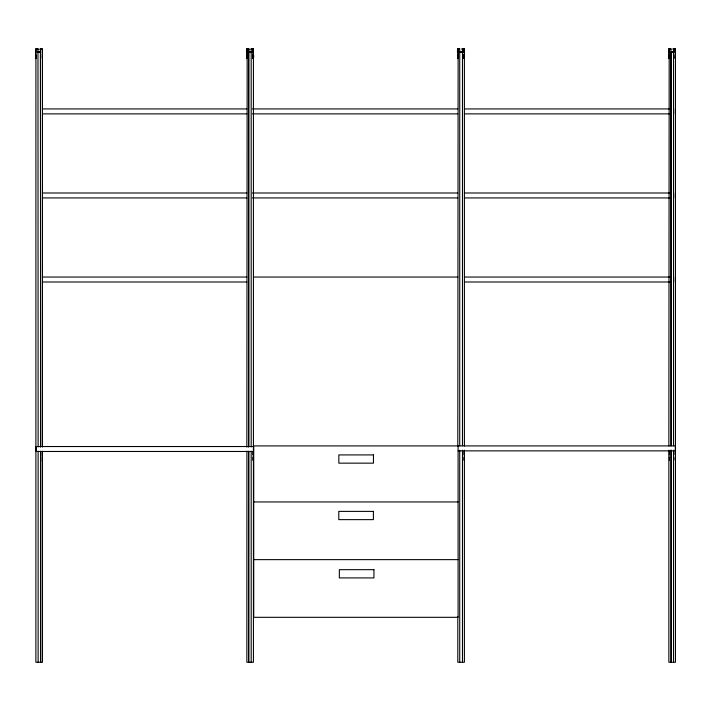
<?xml version="1.0" encoding="UTF-8"?>
<svg xmlns="http://www.w3.org/2000/svg" width="711" height="711" viewBox="0 0 711 711"><rect width="100%" height="100%" fill="white"/><g stroke="black" fill="none" stroke-linecap="round" stroke-linejoin="round"><path stroke-width="1.07" d="M246.841 58.64L246.797 54.32L247.09 58.453M247.117 53.049L246.868 49.05L248.93 48.908L248.761 49.503L248.521 48.757L246.539 48.952L246.513 52.694L247.055 53.058M253.107 49.743L253.107 52.205M252.734 54.392C254.031 54 254.049 58.649 252.778 58.64M253.125 53.049L253.427 49.095L253.436 662.252L246.841 662.252L246.913 451.138M458.133 54.276L458.097 58.453M458.08 53.049L457.831 49.05L459.813 48.872M464.07 49.743L464.07 52.205M463.954 54.392L463.972 58.542M464.381 52.694C463.43 54.036 465.127 49.503 464.399 49.183L464.399 445.966M669.309 54.392L668.838 54.623L669.149 58.453M669.131 53.049L668.882 49.05L670.944 48.908L671.104 445.673M675.095 52.401L675.121 49.743M675.423 54.623L675.121 58.453L675.139 54.276M675.139 53.049L675.441 49.095L675.45 662.252L668.855 662.252L668.855 450.143M246.841 49.734L248.272 49.406M668.855 55.076L669.407 54.694M675.103 454.649L675.095 451.947M675.103 459.999L675.095 457.297M458.231 57.44L458.231 54.587M669.389 57.511L669.389 54.516M38.127 446.943L37.967 48.908L35.594 48.908L35.843 53.058M38.118 49.255L37.967 48.908M251.232 49.486C249.33 47.548 257.4 49.672 251.187 49.183L251.196 446.943M671.104 49.183L670.944 48.908M672.162 52.285L673.193 51.894L671.264 51.681M672.482 52.25L673.157 51.725L670.811 51.796M252.76 52.392L252.769 49.69M253.107 58.453L252.814 54.32M464.07 58.453L464.372 54.623M39.185 52.285C41.22 51.379 39.327 52.552 39.816 51.77M250.148 52.285C252.192 51.388 250.29 52.543 250.779 51.77M461.11 52.285C463.154 51.388 461.252 52.543 461.741 51.77M35.843 54.32L35.879 58.64M252.814 53.058L253.418 52.694M42.34 455.689L42.384 451.387M458.222 52.792L457.475 52.694L457.502 48.952L459.475 48.757L459.395 49.406M458.017 54.32L457.475 54.685L457.804 58.64M668.811 54.32L668.855 58.64M42.145 49.077L39.905 48.988L41.567 49.415M462.63 49.503L461.91 48.846L464.354 49.015L462.159 49.095L463.492 49.415M673.69 49.477L672.962 48.846L675.406 49.015L673.21 49.095L674.543 49.415M248.708 49.583L248.85 48.872M459.724 49.477L459.724 445.779M458.177 54.809L458.231 57.751M669.255 54.774L669.398 57.813M672.508 52.232L672.713 51.743M463.954 454.844L463.954 451.805M463.936 57.724L463.972 54.809M42.269 52.881L42.464 49.095L42.473 447.077M463.928 460.213L463.954 457.146M42.305 58.391L42.26 54.436M42.384 461.252L42.34 456.951M669.415 451.716L669.415 454.924M669.415 457.057L669.415 460.275M35.55 54.685L35.914 58.329M36.128 49.415L37.31 49.406M458.044 49.415L459.235 49.406M669.095 49.415L670.286 49.406M36.217 48.863L37.807 48.863L37.47 49.406M247.17 48.863L246.841 447.077M670.446 49.406L670.446 48.748L668.553 48.952L668.811 53.058M42.145 48.863L40.225 49.406M40.554 48.863L40.607 49.557M38.287 51.681L38.51 52.285M249.25 51.681L251.116 51.699L248.761 51.867L249.757 52.232M462.479 48.863L462.31 49.441M460.213 51.681L462.07 51.699L459.724 51.867L460.719 52.232M673.53 48.863L673.361 49.441M252.778 454.898L252.778 451.663M252.778 460.239L252.778 457.004M458.133 48.863L457.804 445.966M669.184 48.863L668.855 445.966M35.55 52.694L35.906 49.059L35.879 662.252L42.473 662.252L42.473 451.254M675.432 52.694L675.166 48.863M37.959 51.743C44.313 52.099 35.799 51.085 38.847 52.25M37.959 52.081L38.794 52.232M42.544 108.934L246.841 108.934M252.396 108.934L457.733 108.934M464.399 108.934L669.798 108.934M42.544 113.876L246.841 113.876M252.396 113.876L457.733 113.876M464.399 113.876L669.798 113.876M42.544 192.992L246.841 192.992M252.396 192.992L457.733 192.992M464.399 192.992L669.798 192.992M42.544 197.934L246.841 197.934M252.396 197.934L457.733 197.934M464.399 197.934L669.798 197.934M42.544 277.041L246.779 277.041M253.436 277.041L457.804 277.041M464.461 277.041L669.806 277.041M42.544 281.991L246.779 281.991M464.461 281.991L669.806 281.991M253.418 446.526L36.128 446.526L36.128 451.476L253.418 451.476M458.097 450.863L675.388 450.863L675.388 445.913L253.729 445.913L253.729 617.317L458.097 617.317L458.097 445.913M253.729 501.948L458.097 501.948M253.729 559.637L458.097 559.637M252.752 54.685L252.787 57.813L252.769 55.031M252.529 49.415L251.347 49.441M40.376 49.406L40.714 446.89M670.811 52.027L671.824 52.25L671.104 51.876L671.095 445.833M463.999 48.872L464.061 52.694M253.036 48.872L253.107 52.694M248.654 49.583L248.61 446.89M460.772 52.25L460.053 51.876L460.426 52.285M249.81 52.25L249.09 51.876L249.472 52.285M675.352 108.934L675.352 113.876M675.352 192.992L675.352 197.934M675.352 277.041L675.352 281.991M673.53 49.477L673.53 445.779M673.53 450.223L673.53 662.252M671.104 450.116L671.104 662.252L671.095 450.267M464.399 450.143L464.399 662.252L457.804 662.252L457.804 616.721M462.479 49.477L462.479 445.779M462.479 450.223L462.479 662.252M459.724 450.223L459.724 662.252M251.187 451.227L251.196 662.252M248.761 49.477L248.761 446.89M248.761 451.334L248.761 662.252M248.61 451.334L248.61 662.252M40.714 451.334L40.714 662.252M40.554 49.477L40.554 446.89M40.554 451.334L40.554 662.252M38.127 451.227L38.127 662.252M458.133 49.814L458.133 52.401L458.142 49.734M669.184 49.814L669.282 52.427L669.193 49.734M373.453 454.916L338.836 454.916L338.836 463.154L373.453 463.154L373.453 454.916M373.399 511.387L338.791 511.387L338.791 519.634L373.399 519.634L373.399 511.387M373.942 569.671L339.334 569.671L339.334 577.919L373.942 577.919L373.942 569.671"/></g></svg>
